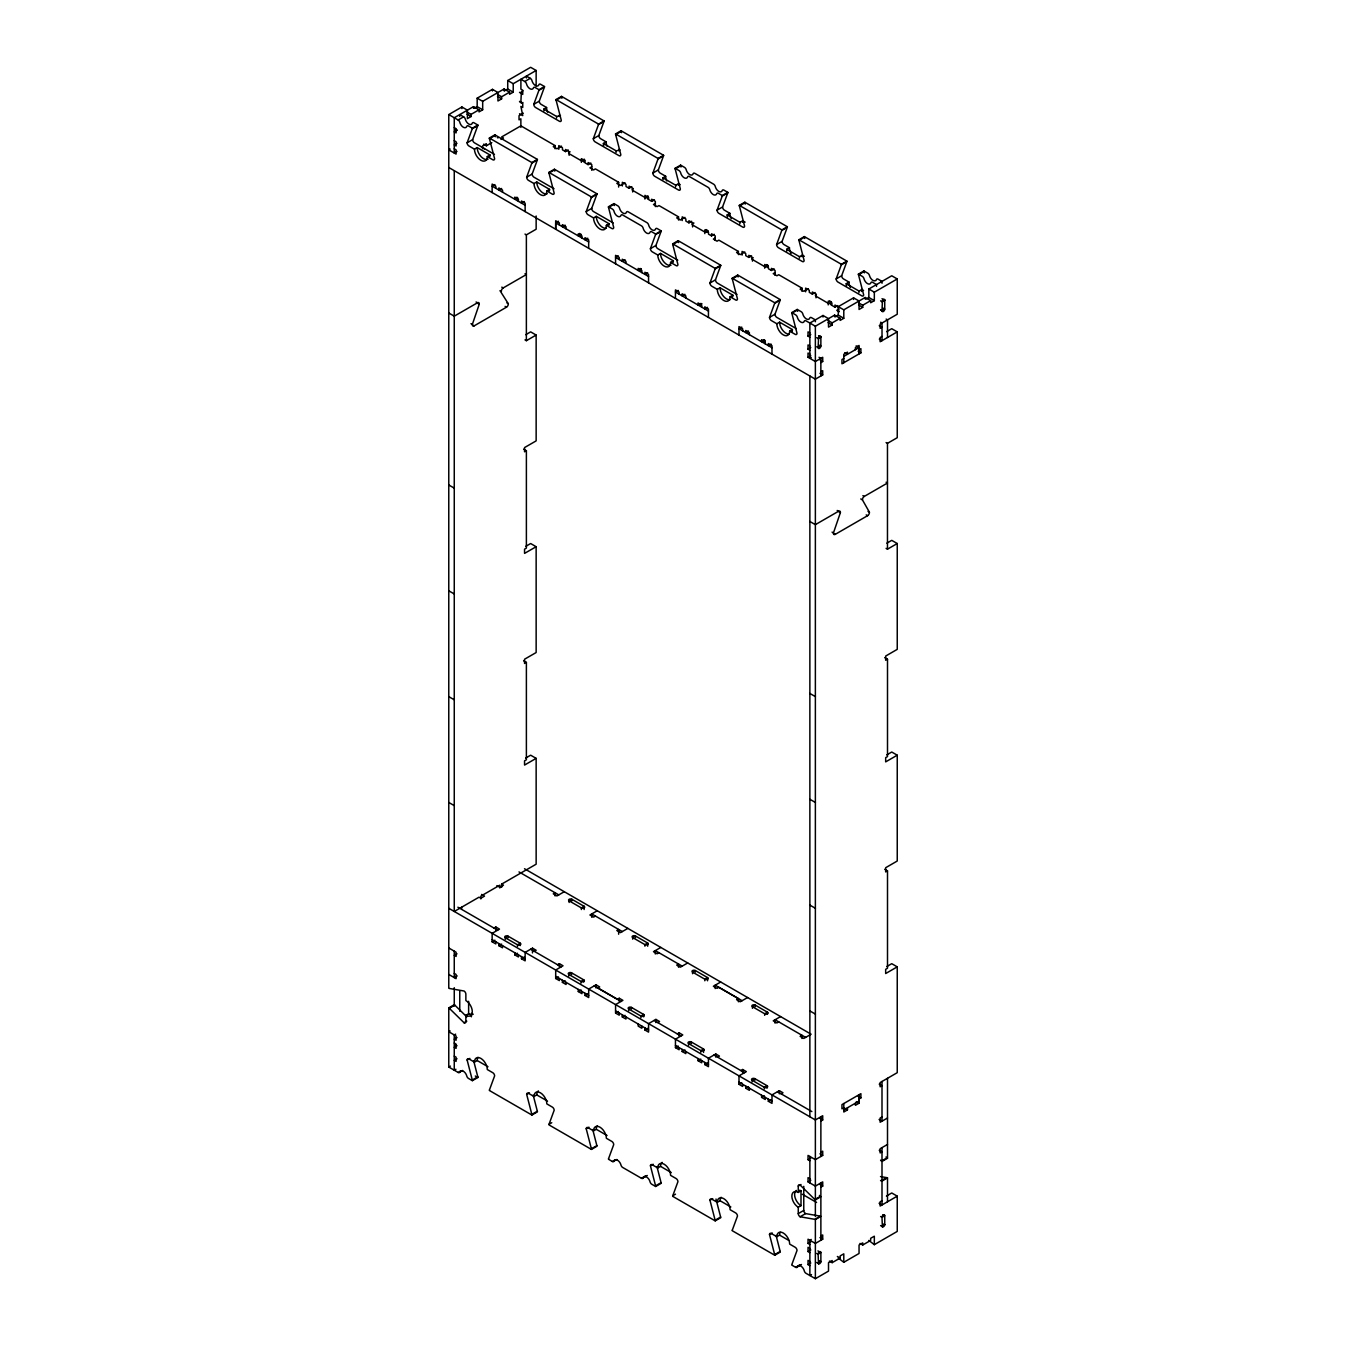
<?xml version="1.0" encoding="UTF-8"?>
<svg xmlns="http://www.w3.org/2000/svg" width="1346" height="1346" viewBox="0 0 1346 1346"><rect width="100%" height="100%" fill="white"/><g stroke="black" fill="none" stroke-linecap="round" stroke-linejoin="round"><path stroke-width="1.5" d="M819.159 335.911L820.875 336.904L820.858 345.989A1.952 1.127 -60 0 1 819.495 348.362A1.952 1.127 -60 0 1 818.116 347.571L818.637 337.139M499.989 290.652L508.283 303.691A2.591 1.497 -60 0 1 506.483 307.191L474.145 325.867A2.591 1.497 -60 0 1 472.345 324.436L479.26 304.213A2.591 1.497 -60 0 0 477.46 302.783L476.08 301.992M860.75 498.945L862.466 499.938L869.398 512.17A2.591 1.497 -60 0 1 867.581 515.686L835.26 534.345A2.591 1.497 -60 0 1 833.443 532.932L840.375 512.691A2.591 1.497 -60 0 0 838.558 511.261L837.195 510.471M474.448 149.17L477.191 147.572L490.028 154.992L487.286 156.573A9.069 5.233 60 0 1 480.859 160.275A9.069 5.233 60 0 1 474.448 149.17L468.946 145.991A2.591 1.497 60 0 1 467.112 142.811L472.278 128.762A2.591 1.497 60 0 0 472.345 128.207L477.847 125.027L473.994 122.789A2.591 1.497 60 0 0 472.261 123.209A5.182 2.995 60 0 1 468.795 124.034A5.182 2.995 60 0 1 465.346 119.222A2.591 1.497 60 0 0 463.613 116.816L459.743 114.578L459.743 116.429M467.112 142.811L472.614 139.648L477.78 125.582A2.591 1.497 60 0 0 477.847 125.027M604.001 121.392A2.591 1.497 60 0 0 604.051 120.921L561.518 96.374L556.016 99.554A2.591 1.497 60 0 0 556.1 100.193L561.265 120.215A2.591 1.497 60 0 1 559.431 121.275L535.607 107.512A2.591 1.497 60 0 1 533.773 104.332L538.938 90.283A2.591 1.497 60 0 0 539.006 89.728L544.507 86.548L540.638 84.31A2.591 1.497 60 0 0 538.905 84.731A5.182 2.995 60 0 1 535.456 85.555A5.182 2.995 60 0 1 532.006 80.743A2.591 1.497 60 0 0 530.274 78.32L526.404 76.099L526.404 77.95M533.773 104.332L539.275 101.152L544.423 87.103A2.591 1.497 60 0 0 544.507 86.548M526.656 177.201L531.821 163.135L537.323 159.972L532.158 174.021L526.656 177.201A2.591 1.497 60 0 0 528.49 180.364L533.992 183.544A9.069 5.233 60 0 0 540.402 194.648A9.069 5.233 60 0 0 546.812 190.947L549.572 189.365L536.734 181.962L533.992 183.544M593.317 138.705L598.465 124.656L603.967 121.477L598.802 135.542L593.317 138.705A2.591 1.497 60 0 0 595.151 141.885L618.975 155.648A2.591 1.497 60 0 0 620.809 154.588L615.644 134.566A2.591 1.497 60 0 1 615.559 133.927L621.061 130.747L663.595 155.295A2.591 1.497 60 0 1 663.544 155.766L658.345 169.916L652.86 173.096A2.591 1.497 60 0 0 654.694 176.259L678.519 190.022A2.591 1.497 60 0 0 680.353 188.962L675.187 168.957A2.591 1.497 60 0 1 675.103 168.3L680.605 165.121L684.475 167.358A2.591 1.497 60 0 1 686.208 169.764A5.182 2.995 60 0 0 689.657 174.576A5.182 2.995 60 0 0 693.123 173.752A2.591 1.497 60 0 1 694.839 173.348L713.582 184.15A2.591 1.497 60 0 1 715.298 186.572A5.182 2.995 60 0 0 718.764 191.384A5.182 2.995 60 0 0 722.213 190.56A2.591 1.497 60 0 1 723.946 190.139L727.816 192.377A2.591 1.497 60 0 1 727.765 192.848L722.566 206.981L717.065 210.161A2.591 1.497 60 0 0 718.899 213.341L742.74 227.104A2.591 1.497 60 0 0 744.574 226.044L739.408 206.022A2.591 1.497 60 0 1 739.324 205.366L744.826 202.203L787.36 226.751A2.591 1.497 60 0 1 787.309 227.222M593.536 217.917L596.278 216.336L609.115 223.739L606.356 225.32A9.069 5.233 60 0 1 599.946 229.039A9.069 5.233 60 0 1 593.536 217.917L588.034 214.737A2.591 1.497 60 0 1 586.2 211.574L591.365 197.526A2.591 1.497 60 0 0 591.432 196.953L596.934 193.79L554.417 169.226L548.916 172.406A2.591 1.497 60 0 0 548.983 173.062L554.148 193.067A2.591 1.497 60 0 1 552.314 194.127L546.812 190.947M586.2 211.574L591.702 208.394L596.867 194.346A2.591 1.497 60 0 0 596.934 193.79M652.86 173.096L658.009 159.03A2.591 1.497 60 0 0 658.093 158.475L663.595 155.295M657.757 255L660.499 253.401L673.337 260.821L670.577 262.403A9.069 5.233 60 0 1 664.167 266.104A9.069 5.233 60 0 1 657.757 255L652.255 251.82A2.591 1.497 60 0 1 650.421 248.64L655.586 234.591A2.591 1.497 60 0 0 655.653 234.036L661.155 230.856L657.285 228.618A2.591 1.497 60 0 0 655.552 229.039A5.182 2.995 60 0 1 652.103 229.863A5.182 2.995 60 0 1 648.654 225.051A2.591 1.497 60 0 0 646.921 222.645L628.195 211.827A2.591 1.497 60 0 0 626.462 212.231A5.182 2.995 60 0 1 623.013 213.072A5.182 2.995 60 0 1 619.547 208.243A2.591 1.497 60 0 0 617.814 205.837L613.961 203.599L608.459 206.779A2.591 1.497 60 0 0 608.527 207.435L613.692 227.44A2.591 1.497 60 0 1 611.858 228.5L606.356 225.32M650.421 248.64L655.923 245.477L661.071 231.411A2.591 1.497 60 0 0 661.155 230.856M717.065 210.161L722.23 196.112A2.591 1.497 60 0 0 722.314 195.557L727.816 192.377M709.965 283.03L715.13 268.964L720.615 265.801L715.466 279.85L709.965 283.03A2.591 1.497 60 0 0 711.798 286.193L717.283 289.373A9.069 5.233 60 0 0 723.711 300.478A9.069 5.233 60 0 0 730.121 296.776L732.88 295.195L720.043 287.792L717.283 289.373M776.608 244.535L781.774 230.486L787.275 227.306L782.11 241.371L776.608 244.535A2.591 1.497 60 0 0 778.442 247.714L802.283 261.477A2.591 1.497 60 0 0 804.1 260.417L798.952 240.396A2.591 1.497 60 0 1 798.868 239.756L804.37 236.576L846.886 261.124A2.591 1.497 60 0 1 846.836 261.595M776.827 323.747L779.586 322.165L792.407 329.568L789.665 331.15A9.069 5.233 60 0 1 783.254 334.868A9.069 5.233 60 0 1 776.827 323.747L771.342 320.567A2.591 1.497 60 0 1 769.508 317.404L774.657 303.355L780.158 300.175A2.591 1.497 60 0 0 780.243 299.603L737.709 275.055L732.207 278.235A2.591 1.497 60 0 0 732.291 278.891L737.457 298.896A2.591 1.497 60 0 1 735.623 299.956L730.121 296.776M489.456 1089.924L494.621 1075.875A2.591 1.497 60 0 0 492.787 1072.712L487.286 1069.532A9.069 5.233 60 0 0 480.875 1058.41A9.069 5.233 60 0 0 474.465 1062.129L468.963 1058.949A2.591 1.497 60 0 0 467.129 1060.009L472.295 1080.014A2.591 1.497 60 0 1 472.362 1080.67L477.864 1077.49A2.591 1.497 60 0 0 477.796 1076.85L473.657 1060.833M769.508 317.404L774.993 314.224L780.158 300.175M874.311 280.893A5.182 2.995 60 0 1 869.499 275.594A2.591 1.497 60 0 0 867.783 273.188L863.913 270.95L858.412 274.13A2.591 1.497 60 0 0 858.496 274.769L863.644 294.791A2.591 1.497 60 0 1 861.81 295.851L837.986 282.088A2.591 1.497 60 0 1 836.152 278.925L841.317 264.859A2.591 1.497 60 0 0 841.401 264.304L846.886 261.124M836.152 278.925L841.654 275.745L846.819 261.696L841.317 264.859M592.745 1129.58L596.867 1145.597A2.591 1.497 60 0 1 596.951 1146.254L591.449 1149.417L548.932 1124.869A2.591 1.497 60 0 1 548.983 1124.398L554.165 1110.248A2.591 1.497 60 0 0 552.331 1107.085L546.829 1103.905A9.069 5.233 60 0 0 540.419 1092.801A9.069 5.233 60 0 0 534.009 1096.502L528.507 1093.322A2.591 1.497 60 0 0 526.673 1094.382L531.838 1114.387A2.591 1.497 60 0 1 531.906 1115.043L537.407 1111.863A2.591 1.497 60 0 0 537.34 1111.224L533.201 1095.207M608.543 1158.687L613.709 1144.638A2.591 1.497 60 0 0 611.875 1141.458L606.373 1138.279A9.069 5.233 60 0 0 599.963 1127.174A9.069 5.233 60 0 0 593.552 1130.876L588.051 1127.696A2.591 1.497 60 0 0 586.217 1128.756L591.382 1148.777A2.591 1.497 60 0 1 591.449 1149.417M715.988 1199.034L720.632 1217.053A2.591 1.497 60 0 1 720.716 1217.693L715.214 1220.872L672.68 1196.325A2.591 1.497 60 0 1 672.731 1195.854L677.93 1181.704A2.591 1.497 60 0 0 676.096 1178.541L670.594 1175.361A9.069 5.233 60 0 0 664.184 1164.24A9.069 5.233 60 0 0 657.757 1167.958L652.255 1164.778A2.591 1.497 60 0 0 650.438 1165.838L655.586 1185.843A2.591 1.497 60 0 1 655.67 1186.499L661.172 1183.319A2.591 1.497 60 0 0 661.088 1182.68L656.966 1166.662M732.308 1230.143L737.473 1216.077A2.591 1.497 60 0 0 735.639 1212.914L730.138 1209.734A9.069 5.233 60 0 0 723.727 1198.63A9.069 5.233 60 0 0 717.3 1202.331L711.798 1199.151A2.591 1.497 60 0 0 709.965 1200.211L715.13 1220.216A2.591 1.497 60 0 1 715.214 1220.872M521.373 91.797L520.868 102.229A1.952 1.127 -60 0 0 522.871 102.481M882.488 300.276L881.967 310.707A1.952 1.127 -60 0 0 883.346 311.498A1.952 1.127 -60 0 0 884.726 309.126L884.726 300.04M466.776 1016.869L454.797 1005.109A2.591 1.497 60 0 0 454.258 1004.705L448.773 1007.885A2.591 1.497 60 0 1 449.295 1008.272L464.034 1022.758A2.591 1.497 60 0 0 465.867 1021.698L465.867 1015.338A9.069 5.233 60 0 0 472.295 1011.637A9.069 5.233 60 0 0 465.867 1000.532L465.867 994.172A2.591 1.497 60 0 0 464.034 991.009L449.295 988.452A2.591 1.497 60 0 1 448.773 988.233L448.773 114.578L461.897 106.99L467.399 110.153L467.399 118.633L471.066 116.513L471.066 114.393L479.008 109.8L479.008 111.92L482.676 109.8L482.676 101.337L477.174 98.174L477.174 106.637L482.676 109.8M477.174 98.174L492.451 89.341L497.953 92.521L497.953 100.984L501.621 98.881L501.621 96.761L509.562 92.167L509.562 94.287L513.23 92.167L513.23 83.704L536.145 70.48L536.145 85.908M513.23 92.167L507.728 88.987L507.728 80.524L530.644 67.3L536.145 70.48M479.008 109.8L473.506 106.637L454.258 117.758L454.258 153.023L457.017 151.442M482.676 101.337L504.06 88.987L509.562 92.167M474.196 108.353L477.174 106.637M504.514 90.855L507.728 88.987M448.773 114.578L458.111 119.979L463.613 116.816M519.489 92.352L522.736 94.439L522.736 90.199L520.902 89.156L520.902 79.263L524.772 81.5L530.274 78.32M457.001 130.276L454.258 131.858L456.092 132.918L456.092 128.694L454.258 127.634M472.278 128.762L477.78 125.582M538.938 90.283L544.423 87.103M457.001 143.332L454.258 144.914L456.092 145.974L456.092 141.734L454.258 140.691M448.773 149.843L450.136 149.053M523.308 113.165L519.034 115.621L519.034 119.861L520.868 118.801L520.868 127.399M487.286 156.573L492.771 159.753A2.591 1.497 60 0 0 494.605 158.693L489.439 138.672A2.591 1.497 60 0 1 489.372 138.032L494.874 134.852L537.39 159.4A2.591 1.497 60 0 1 537.34 159.871M489.439 138.672L494.941 135.509A2.591 1.497 60 0 1 494.874 134.852M556.1 100.193L561.602 97.013A2.591 1.497 60 0 1 561.518 96.374M544.003 110.793A9.069 5.233 60 0 1 543.851 109.093L546.594 107.512A9.069 5.233 60 0 0 547.671 112.206M497.28 137.359L497.97 138.015M483.601 144.19L486.36 145.789L491.812 142.626M501.015 139.429L503.471 138.015L501.637 136.956L520.885 125.851L555.09 145.604L555.09 148.783M556.521 118.027A9.069 5.233 60 0 0 556.689 116.513L560.458 115.52M555.09 145.604L553.256 146.664L556.924 148.783L561.518 146.142M531.838 163.051A2.591 1.497 60 0 0 531.889 162.58L537.39 159.4M598.499 124.555A2.591 1.497 60 0 0 598.549 124.101L604.051 120.921M494.907 184.587L492.165 186.169L525.159 205.231M501.604 188.49L498.861 190.072L498.861 187.952L502.529 190.072L502.529 192.192M558.792 149.288L558.792 145.587L562.46 147.707L562.46 149.827L565.505 151.593L568.264 149.995M548.983 173.062L554.485 169.882A2.591 1.497 60 0 1 554.417 169.226M615.644 134.566L621.145 131.403A2.591 1.497 60 0 1 621.061 130.747M603.664 145.772A9.069 5.233 60 0 1 603.395 143.467L606.137 141.885A9.069 5.233 60 0 0 606.962 145.991M516.763 197.206L517.52 197.643L514.744 199.242L514.744 197.122L518.412 199.242L518.412 201.362M524.217 201.53L521.457 203.128L521.457 201.008L525.125 203.128L525.125 211.591M581.371 162.361L581.388 158.643L585.056 160.763L585.056 162.883L588.118 164.633L590.86 163.051M616.064 152.401A9.069 5.233 60 0 0 616.216 150.887L620.001 149.894M591.752 166.769L589.918 167.829L593.586 169.949L595.42 168.889L618.638 182.299L618.638 187.06M524.99 234.069L526.37 234.86L536.145 229.224L536.145 215.999M591.365 197.526L596.867 194.346M658.009 159.03L663.511 155.867M618.638 182.299L616.805 183.359L620.472 185.462L625.049 182.82M559.347 225.001L559.347 222.881L555.679 220.761L555.679 229.224L555.713 222.864L558.455 221.266M565.152 225.169L562.392 226.751L562.392 224.647L566.06 226.751L566.06 228.87M622.34 185.984L622.34 182.282L626.008 184.402L626.008 186.505L629.053 188.272L631.812 186.69M608.527 207.435L614.028 204.256A2.591 1.497 60 0 1 613.961 203.599M675.187 168.957L680.689 165.777A2.591 1.497 60 0 1 680.605 165.121M663.09 179.556A9.069 5.233 60 0 1 662.939 177.857L665.681 176.259A9.069 5.233 60 0 0 666.758 180.97M675.608 186.774A9.069 5.233 60 0 0 675.759 185.26L678.519 183.679L680.235 184.671M587.765 238.225L585.005 239.807L585.005 237.687L588.673 239.807L588.673 248.27M644.919 199.057L644.936 195.338L648.604 197.441L648.604 199.561L651.666 201.328L654.408 199.746M477.46 302.783L454.258 316.175L448.773 312.995M501.368 291.443A2.591 1.497 -60 0 1 503.168 287.943L526.37 274.55L524.99 273.76M655.3 203.465L653.466 204.525L657.134 206.628L658.968 205.568L678.535 216.857L678.535 220.037M678.535 216.857L676.702 217.917L680.369 220.037L684.946 217.379M618.319 255.858L615.576 257.439L648.57 276.485M655.586 234.591L661.071 231.411M722.23 196.112L727.732 192.932M625.032 259.744L622.273 261.326L622.273 259.206L625.94 261.326L625.94 263.446M682.22 220.559L682.22 216.841L685.871 218.961L685.871 221.081L688.933 222.847L691.676 221.266M670.577 262.403L676.079 265.583A2.591 1.497 60 0 0 677.913 264.523L672.748 244.501A2.591 1.497 60 0 1 672.68 243.862L678.165 240.682L720.699 265.229A2.591 1.497 60 0 1 720.648 265.7M672.748 244.501L678.249 241.338A2.591 1.497 60 0 1 678.165 240.682M739.408 206.022L744.91 202.842A2.591 1.497 60 0 1 744.826 202.203M727.429 217.211A9.069 5.233 60 0 1 727.16 214.923L729.902 213.341A9.069 5.233 60 0 0 731.231 218.641M525.748 334.7L530.644 331.873L536.145 335.053L536.145 440.882L524.553 447.562L524.553 451.802L526.387 450.742L526.387 548.108L524.553 549.168L524.553 553.391L536.145 546.712L536.145 652.541L524.553 659.22L524.553 663.46L526.387 662.4L526.387 759.767L524.553 760.827L524.553 765.066L536.145 758.37L536.145 864.199L501.637 884.12L501.637 887.3M640.915 268.914L638.172 270.496L638.172 268.376L641.84 270.496L641.84 272.615M524.99 339.899L526.37 340.689L536.145 335.053M647.645 272.801L644.885 274.382L644.885 272.262L648.553 274.382L648.553 282.845M704.799 233.615L704.816 229.897L708.484 232.017L708.484 234.137L711.546 235.903L714.289 234.305M739.829 223.857A9.069 5.233 60 0 0 739.98 222.326L742.74 220.744L745.146 222.14M715.197 238.023L713.363 239.083L717.031 241.203L718.865 240.143L738.399 251.433L738.399 254.613M738.399 251.433L736.565 252.493L740.233 254.613L744.809 251.971M715.147 268.88A2.591 1.497 60 0 0 715.197 268.409L720.699 265.229M781.807 230.385A2.591 1.497 60 0 0 781.858 229.93L787.36 226.751M678.216 290.416L675.456 291.998L708.467 311.044M684.912 294.303L682.153 295.901L682.153 293.781L685.821 295.901L685.821 298.021M742.083 255.117L742.083 251.416L745.751 253.536L745.751 255.656L748.813 257.423L751.556 255.824M732.291 278.891L737.793 275.711A2.591 1.497 60 0 1 737.709 275.055M798.952 240.396L804.437 237.233A2.591 1.497 60 0 1 804.37 236.576M786.855 250.995A9.069 5.233 60 0 1 786.687 249.296L789.446 247.714A9.069 5.233 60 0 0 791.078 253.603M707.508 307.359L704.766 308.957L704.766 306.838L708.433 308.957L708.433 317.42M764.679 268.191L764.696 264.472L768.364 266.592L768.364 268.712L771.426 270.462L774.169 268.88M799.373 258.23A9.069 5.233 60 0 0 799.524 256.716L802.283 255.117L804.336 256.312M775.06 272.599L773.227 273.659L776.894 275.779L778.728 274.719L801.947 288.128L801.947 291.291M774.69 303.254A2.591 1.497 60 0 0 774.741 302.783L780.243 299.603M801.947 288.128L800.113 289.188L803.781 291.291L808.357 288.65M741.764 327.095L739.004 328.693L771.998 347.739M748.46 330.998L745.701 332.58L745.701 330.477L749.369 332.58L749.369 334.7M805.631 291.813L805.631 288.111L809.299 290.231L809.299 292.334L812.361 294.101L815.104 292.519M789.665 331.15L795.166 334.33A2.591 1.497 60 0 0 797 333.27L791.835 313.265A2.591 1.497 60 0 1 791.751 312.609L797.253 309.429L801.122 311.666A2.591 1.497 60 0 1 802.855 314.072A5.182 2.995 60 0 0 806.304 318.901A5.182 2.995 60 0 0 809.77 318.06A2.591 1.497 60 0 1 811.487 317.656L815.356 319.894L815.356 321.744M791.835 313.265L797.337 310.085A2.591 1.497 60 0 1 797.253 309.429M858.496 274.769L863.981 271.606A2.591 1.497 60 0 1 863.913 270.95M846.516 285.975A9.069 5.233 60 0 1 846.23 283.686L848.99 282.088A9.069 5.233 60 0 0 850.319 287.388M858.916 292.604A9.069 5.233 60 0 0 859.068 291.089L861.81 289.508L863.543 290.484M771.056 344.054L768.314 345.636L768.314 343.516L771.981 345.636L771.981 354.099M828.211 304.886L828.244 301.151L831.912 303.271L831.912 305.391L834.957 307.157L837.717 305.576M843.791 318.295L838.289 315.115L838.289 306.652L843.791 309.832L843.791 318.295L840.123 320.415L840.123 318.295L832.181 322.872L832.181 324.992L828.513 327.112L828.513 318.649L823.012 315.469L809.855 323.057L809.871 358.322L811.251 357.531M838.289 306.652L853.566 297.836L859.051 300.999L859.051 309.479L862.719 307.359L862.719 305.239L870.66 300.646L870.66 302.766L874.328 300.646L874.328 292.183L897.244 278.959L897.244 314.241L880.133 324.117L880.133 328.34L881.967 327.28L879.224 325.698M874.328 300.646L868.843 297.483L868.843 289.003L891.742 275.779L897.244 278.959M838.608 309.294L836.775 310.354L839.214 311.75M791.751 312.609L795.621 314.846A2.591 1.497 60 0 1 797.354 317.252A5.182 2.995 60 0 0 800.803 322.064A5.182 2.995 60 0 0 804.269 321.24A2.591 1.497 60 0 1 805.985 320.836L815.373 326.22L834.621 315.115L840.123 318.295M843.791 309.832L865.175 297.483L870.66 300.646M835.311 316.832L838.289 315.115M866.084 299.064L868.843 297.483M809.855 332.933L808.021 331.873L808.021 336.113L810.78 334.531M818.116 338.755L820.858 337.173L818.57 335.844M809.855 345.989L808.021 344.929L808.021 349.169L810.78 347.571M880.604 309.916L881.967 310.707L884.759 309.092L883.01 308.133M809.855 354.099L808.021 353.039L808.021 357.279L810.78 355.697M820.875 362.562L822.709 361.502L822.709 357.279L815.356 361.519L808.021 357.279M843.791 356.387L859.068 347.571L856.14 345.872M886.61 331.654L891.742 328.693L897.244 331.873L897.244 437.702L887.468 443.339L886.089 442.548M820.875 371.732L822.709 370.672L822.709 374.911L815.356 379.151L448.756 167.493M843.791 358.49L841.957 359.55L841.957 363.79L860.902 352.854L860.902 348.614L859.068 349.674M881.967 336.466L880.133 337.51L880.133 341.749L897.244 331.873M525.68 546.409L530.644 543.532L536.145 546.712M838.558 511.261L815.373 524.654L809.871 521.491M862.466 499.938A2.591 1.497 -60 0 1 864.283 496.422L887.468 483.029L886.089 482.238M886.863 543.178L891.742 540.352L897.244 543.532L897.244 649.361L885.668 656.057L885.668 660.28L887.502 659.22L887.502 756.587L885.668 757.647L885.668 761.886L897.244 755.19L897.244 861.019L885.668 867.716L885.668 871.939L887.502 870.879L887.502 968.245L885.668 969.305L885.668 973.545L897.244 966.849L897.244 1072.678L880.133 1082.554L880.133 1086.794L881.967 1085.734L879.224 1084.153M525.68 758.067L530.644 755.19L536.145 758.37M886.089 548.377L887.468 549.185L897.244 543.532M493.999 928.05L495.833 926.99L499.501 929.11L492.148 933.35L492.148 941.813L495.816 943.933L495.816 941.813M457.017 953.809L454.258 955.391L456.092 956.451L456.092 952.211L448.773 947.988M564.277 891.708L556.924 895.948L553.256 893.828L555.09 892.768L555.09 895.948M492.148 941.813L494.891 940.215M569.156 900.878L571.915 899.279L584.13 906.346L584.13 909.509M498.861 943.58L498.861 945.683L501.621 944.101M457.203 975.917L454.258 977.617L454.258 951.151M584.13 906.346L581.388 907.927L581.371 909.526M514.761 952.749L514.761 954.869L517.503 953.271M534.328 951.319L536.162 950.276L532.494 948.156L525.142 952.396L525.142 960.859L521.474 958.739L521.474 956.619M597.271 910.754L589.918 914.994L593.586 917.114L595.42 916.054M521.474 958.739L524.233 957.157M886.778 754.887L891.742 752.027L897.244 755.19M449.295 1008.272L454.797 1005.109M465.867 1015.338L468.627 1013.757A9.069 5.233 60 0 0 473.237 1014.161M557.547 964.729L559.381 963.669L563.032 965.789L555.696 970.029L555.696 978.492L559.364 980.611L559.364 978.492M450.136 1030.969L448.773 1031.759L456.092 1035.999L456.092 1040.239L454.258 1039.179L457.017 1037.581M464.034 1022.758L466.793 1021.16M627.825 928.387L620.472 932.627L616.805 930.507L618.638 929.463L618.638 934.225M455.638 1034.149L454.258 1034.939L454.258 1070.221L455.907 1069.262M555.696 978.492L558.439 976.91M562.409 980.258L562.409 982.378L565.169 980.797M457.017 1058.747L454.258 1060.345L456.092 1061.405L456.092 1057.165L454.258 1056.105M578.292 989.428L578.292 991.548L581.051 989.966M448.773 1007.885L448.773 1067.042L450.405 1066.099M619.244 1013.067L619.244 1015.187L615.576 1013.067L615.576 1004.604L622.912 1000.364L619.244 998.244L617.41 999.304L597.86 988.014L599.693 986.955L596.026 984.835L588.69 989.074L588.69 997.554L585.022 995.434L585.022 993.314M660.819 947.433L653.466 951.672L657.134 953.792L658.968 952.732M467.129 1060.009L469.872 1058.41M585.022 995.434L587.765 993.836M474.465 1062.129L477.207 1060.53A9.069 5.233 60 0 1 478.032 1057.384M448.773 1067.042L458.128 1072.442L460.887 1070.861M458.128 1072.442A2.591 1.497 60 0 0 459.861 1072.039L462.603 1070.457M472.295 1080.014L477.796 1076.85M687.705 962.962L680.369 967.185L676.702 965.082L678.535 964.022L678.535 967.185M615.576 1013.067L618.319 1011.485M622.289 1014.834L622.289 1016.953L625.049 1015.355M657.74 1022.59L659.557 1021.53L655.906 1019.41L648.57 1023.65L648.57 1032.113L644.902 1029.993L644.902 1027.89M720.699 982.008L713.363 986.248L717.031 988.351L718.865 987.308L738.399 998.597L738.399 1001.777M526.673 1094.382L529.415 1092.801M644.902 1029.993L647.645 1028.411M534.009 1096.502L536.751 1094.904A9.069 5.233 60 0 1 538.383 1090.916M531.838 1114.387L537.34 1111.224M677.29 1033.879L679.124 1032.819L682.792 1034.939L675.456 1039.179L675.456 1047.642L679.124 1049.762L679.124 1047.642M738.399 998.597L736.565 999.657L740.233 1001.777L747.585 997.537M675.456 1047.642L678.199 1046.044M549 1124.314L551.759 1122.715M682.17 1049.409L682.17 1051.512L684.929 1049.93M698.052 1058.579L698.052 1060.698L700.812 1059.1M586.217 1128.756L588.959 1127.174M717.62 1057.148L719.454 1056.088L715.786 1053.985L708.45 1058.225L708.45 1066.688L704.782 1064.568L704.782 1062.448M780.579 1016.583L773.227 1020.823L776.894 1022.943L778.728 1021.883M704.782 1064.568L707.525 1062.987M593.552 1130.876L596.295 1129.294A9.069 5.233 60 0 1 597.355 1125.811M886.778 966.546L891.742 963.686L897.244 966.849M591.382 1148.777L596.867 1145.597M740.838 1070.558L742.672 1069.498L746.34 1071.618L738.988 1075.858M742.655 1084.321L742.655 1086.441L738.988 1084.321L741.747 1082.739M608.527 1158.788A2.591 1.497 60 0 0 608.476 1159.243L612.329 1161.48L615.088 1159.899M612.329 1161.48A2.591 1.497 60 0 0 614.062 1161.06L616.805 1159.478M745.718 1086.087L745.718 1088.207L748.46 1086.626M767.102 1085.734L764.36 1087.332L752.128 1080.266A1.952 1.127 0 0 1 752.145 1078.668A1.952 1.127 0 0 1 754.887 1078.668L767.119 1085.734L767.119 1088.106M761.6 1095.257L761.6 1097.377L764.36 1095.795M781.168 1093.844L783.002 1092.784L779.334 1090.664L771.998 1094.904L771.998 1103.367L768.33 1101.264L768.33 1099.144M650.438 1165.838L653.18 1164.24M768.33 1101.264L771.073 1099.665M657.757 1167.958L660.516 1166.359A9.069 5.233 60 0 1 662.148 1162.372M614.062 1161.06A5.182 2.995 60 0 1 617.528 1160.235A5.182 2.995 60 0 1 620.977 1165.064A2.591 1.497 60 0 0 622.71 1167.47L641.436 1178.272L645.558 1175.899M641.436 1178.272A2.591 1.497 60 0 0 643.169 1177.868L647.291 1175.479M655.586 1185.843L661.088 1182.68M672.764 1195.753L675.507 1194.171M820.875 1121.016L822.709 1119.956L822.709 1115.716L815.373 1119.956L448.773 908.298M843.791 1107.775L841.957 1108.835L841.957 1104.595L860.902 1093.659L860.902 1097.899L859.068 1098.959M843.791 1109.895L859.068 1101.078M847.458 1107.775L847.458 1109.895L843.791 1112.015L843.791 1103.552M859.068 1094.719L859.068 1103.198L855.4 1105.302L855.4 1103.198M709.965 1200.211L712.724 1198.63M717.3 1202.331L720.06 1200.733A9.069 5.233 60 0 1 721.12 1197.267M820.875 1152.226L822.709 1151.167L822.709 1155.406L815.373 1159.646L808.037 1155.406L808.037 1159.646L810.797 1158.048M881.967 1116.961L880.133 1118.021L880.133 1122.244L887.502 1118.004M715.13 1220.216L720.632 1217.053M814.936 1219.358A2.591 1.497 60 0 1 815.373 1219.543L820.875 1216.363A2.591 1.497 60 0 0 820.437 1216.178L814.852 1219.325L800.096 1216.767A2.591 1.497 60 0 1 798.262 1213.604L798.262 1207.244A9.069 5.233 60 0 1 791.852 1196.14A9.069 5.233 60 0 1 798.262 1192.438L798.262 1186.078L801.005 1184.497M809.871 1178.692L808.037 1177.632L808.037 1181.872L810.797 1180.274M798.262 1192.438L801.005 1190.84L801.005 1205.663L798.262 1207.244M887.502 1144.453L880.133 1148.71L880.133 1152.933L881.967 1151.873L879.224 1150.292M820.875 1187.155L822.709 1186.095L822.709 1181.872L815.373 1186.095L808.037 1181.872M814.852 1199.505L820.353 1196.325A2.591 1.497 60 0 0 820.875 1196.712L815.373 1199.892A2.591 1.497 60 0 1 814.852 1199.505L800.096 1185.018A2.591 1.497 60 0 0 798.262 1186.078M881.479 1161.043L886.98 1157.863A2.591 1.497 60 0 0 887.502 1158.25L882 1161.43A2.591 1.497 60 0 1 881.479 1161.043L880.553 1160.134M798.262 1213.604L803.764 1210.424L803.764 1186.348M800.096 1216.767L805.598 1213.604L820.353 1216.145M776.053 1235.409L780.175 1251.427A2.591 1.497 60 0 1 780.259 1252.083L774.758 1255.246A2.591 1.497 60 0 0 774.673 1254.607L769.508 1234.585L772.268 1233.003M769.508 1234.585A2.591 1.497 60 0 1 771.342 1233.525L776.844 1236.705L779.603 1235.123A9.069 5.233 60 0 1 780.209 1232.313M887.502 1201.776L887.502 1177.901L882 1181.081A2.591 1.497 60 0 0 881.563 1180.879M774.673 1254.607L780.175 1251.427M811.251 1239.447L809.871 1240.255L809.871 1275.52L811.52 1274.578M886.408 1196.072L891.742 1192.977L897.244 1196.157L897.244 1231.422L874.328 1244.663L868.843 1240.423M820.875 1236.015L822.709 1234.955L822.709 1239.195L815.373 1243.418L808.037 1239.195L808.037 1243.418L810.797 1241.836M881.967 1200.733L880.133 1201.793L880.133 1206.033L897.244 1196.157M809.871 1248.365L808.037 1247.305L808.037 1251.544L810.797 1249.946M776.844 1236.705A9.069 5.233 60 0 1 783.271 1233.003A9.069 5.233 60 0 1 789.681 1244.108L795.183 1247.288A2.591 1.497 60 0 1 797.017 1250.468L791.852 1264.517A2.591 1.497 60 0 0 791.768 1265.072L795.637 1267.309L799.76 1264.92M795.637 1267.309A2.591 1.497 60 0 0 797.37 1266.889L801.493 1264.517M809.871 1261.421L808.037 1260.361L808.037 1264.584L810.797 1263.002M818.116 1263.002L820.875 1261.421M882 1226.122L884.743 1224.54M829.422 1261.067L832.181 1262.649L840.19 1258.022L840.123 1255.953L843.791 1253.833L843.791 1262.296L838.289 1258.056M859.976 1243.418L862.719 1245.016L870.66 1240.423L870.66 1238.303L874.328 1236.2L874.328 1244.663M797.37 1266.889A5.182 2.995 60 0 1 800.82 1266.064A5.182 2.995 60 0 1 804.285 1270.876A2.591 1.497 60 0 0 806.002 1273.299L815.373 1278.7L828.513 1271.112L828.513 1262.649L832.181 1260.529L832.181 1262.649M843.791 1262.296L859.051 1253.479L859.051 1245.016L862.719 1242.896L862.719 1245.016M880.52 1176.572L886.98 1177.683L880.553 1180.694M882.387 1227.115L882 1217.306A1.952 1.127 -60 0 1 883.346 1214.933A1.952 1.127 -60 0 1 884.726 1215.724L884.726 1224.81A1.969 1.144 -60 0 1 882.572 1226.963M818.536 1263.978L818.116 1254.186A1.952 1.127 -60 0 1 819.495 1251.797A1.952 1.127 -60 0 1 820.875 1252.588L820.875 1261.673L819.159 1260.68M539.006 89.728L535.136 87.49A2.591 1.497 60 0 0 533.42 87.911A5.182 2.995 60 0 1 529.954 88.735A5.182 2.995 60 0 1 526.505 83.906A2.591 1.497 60 0 0 524.772 81.5M556.016 99.554L598.549 124.101M615.559 133.927L658.093 158.475M675.103 168.3L678.973 170.538A2.591 1.497 60 0 1 680.706 172.944A5.182 2.995 60 0 0 684.155 177.756A5.182 2.995 60 0 0 687.621 176.932A2.591 1.497 60 0 1 689.337 176.511L708.08 187.33A2.591 1.497 60 0 1 709.796 189.736A5.182 2.995 60 0 0 713.262 194.564A5.182 2.995 60 0 0 716.711 193.723A2.591 1.497 60 0 1 718.444 193.319L722.314 195.557M739.324 205.366L781.858 229.93M798.868 239.756L841.401 264.304M858.412 274.13L862.281 276.367A2.591 1.497 60 0 1 864.014 278.773A5.182 2.995 60 0 0 867.463 283.585A5.182 2.995 60 0 0 870.912 282.761A2.591 1.497 60 0 1 872.645 282.34L876.515 284.578L876.515 286.429M507.728 80.524L513.23 83.704M868.843 289.003L874.328 292.183M882.017 298.694L884.759 300.276L882.017 301.857L880.604 300.831M546.594 107.512L541.092 104.332A2.591 1.497 60 0 1 539.275 101.152M606.137 141.885L600.636 138.705A2.591 1.497 60 0 1 598.802 135.542M665.681 176.259L660.179 173.096A2.591 1.497 60 0 1 658.345 169.916M729.902 213.341L724.4 210.161A2.591 1.497 60 0 1 722.566 206.981M789.446 247.714L783.944 244.535A2.591 1.497 60 0 1 782.11 241.371M848.99 282.088L843.488 278.925A2.591 1.497 60 0 1 841.654 275.745M543.851 109.093L556.689 116.513M603.395 143.467L616.216 150.887M662.939 177.857L675.759 185.26M727.16 214.923L739.98 222.326M786.687 249.296L799.524 256.716M846.23 283.686L859.068 291.089M880.637 309.883L882.017 310.69M520.868 102.229L519.489 101.438L522.736 103.255L522.736 107.495L520.902 106.435L522.736 115.605L519.539 113.754M497.498 94.371L501.621 96.761M858.597 302.85L862.719 305.239M886.139 319.069L887.519 319.86L887.519 337.493M497.498 96.491L501.621 98.881M858.597 304.97L862.719 307.359M880.637 322.232L882.017 323.023L882.017 340.673L879.308 339.108M706.027 229.56L707.559 230.435M766.665 264.573L767.422 265.011A1.952 1.127 0 0 1 767.893 265.465M829.439 300.814L830.97 301.706A1.952 1.127 0 0 1 830.97 303.287A1.952 1.127 0 0 1 828.211 303.287L815.996 296.238A1.952 1.127 0 0 1 816.433 294.454M466.944 112.021L471.066 114.393M828.042 320.499L832.181 322.872M466.944 114.124L471.066 116.513M828.042 322.619L832.181 324.992M472.345 128.207L468.492 125.969A2.591 1.497 60 0 0 466.759 126.389A5.182 2.995 60 0 1 463.31 127.214A5.182 2.995 60 0 1 459.844 122.402A2.591 1.497 60 0 0 458.111 119.979M489.372 138.032L531.889 162.58M548.916 172.406L591.432 196.953M608.459 206.779L612.329 209.017A2.591 1.497 60 0 1 614.045 211.423A5.182 2.995 60 0 0 617.511 216.235A5.182 2.995 60 0 0 620.96 215.41A2.591 1.497 60 0 1 622.693 215.007L641.419 225.808A2.591 1.497 60 0 1 643.152 228.214A5.182 2.995 60 0 0 646.602 233.043A5.182 2.995 60 0 0 650.068 232.219A2.591 1.497 60 0 1 651.784 231.798L655.653 234.036M672.68 243.862L715.197 268.409M732.207 278.235L774.741 302.783M858.159 351.272L860.902 352.854M844.716 352.686L847.458 354.267L847.458 352.147L843.791 354.267L843.791 362.73M455.638 129.216L457.017 130.007M816.753 337.695L818.116 338.485M494.487 154.386L474.448 142.811A2.591 1.497 60 0 1 472.614 139.648M554.03 188.777L533.992 177.201A2.591 1.497 60 0 1 532.158 174.021M613.238 222.948L593.536 211.574A2.591 1.497 60 0 1 591.702 208.394M677.795 260.215L657.757 248.64A2.591 1.497 60 0 1 655.923 245.477M737.002 294.404L717.283 283.03A2.591 1.497 60 0 1 715.466 279.85M796.193 328.575L776.827 317.404A2.591 1.497 60 0 1 774.993 314.224M481.599 147.269L484.526 148.952M808.021 336.113L809.855 337.173M819.478 345.199L820.875 345.989L818.116 347.571L816.753 346.78M808.021 349.169L809.855 350.229M819.024 357.279L820.858 358.339L820.858 375.971M454.258 148.8L456.092 149.86L456.092 154.083L448.756 149.86M819.95 359.92L822.709 361.502M579.537 233.447L581.068 234.322L578.292 235.937L578.292 233.817L581.96 235.937L581.96 238.04M640.158 268.46L640.932 268.897A1.952 1.127 0 0 0 641.352 269.099M763.603 339.714L764.36 340.151A1.952 1.127 0 0 0 765.151 340.437M819.95 373.33L822.709 374.911M555.713 222.864L588.707 241.91M501.789 287.152L503.168 287.943M862.904 495.631L864.283 496.422M506.92 302.9L508.283 303.691M868.019 511.379L869.398 512.17M505.103 306.4L506.483 307.191M866.218 514.879L867.581 515.686M477.897 303.405L479.26 304.213M838.995 511.901L840.375 512.691M470.965 323.646L472.345 324.436M832.064 532.124L833.443 532.932M472.766 325.076L474.145 325.867M833.881 533.554L835.26 534.345M523.644 449.16L526.387 450.742M884.743 657.639L887.502 659.22M448.773 484.981L454.292 488.144M809.871 693.459L815.407 696.622M448.773 590.81L454.292 593.973M809.871 799.288L815.407 802.452M523.644 660.819L526.387 662.4M884.743 869.297L887.502 870.879M448.773 696.639L454.292 699.802M809.871 905.118L815.407 908.281M448.773 802.468L454.292 805.631M809.871 1010.947L815.407 1014.11M524.503 868.742L811.116 1034.216L803.781 1038.456L800.113 1036.336L801.947 1035.276L801.947 1038.456M519.001 871.922L558.775 894.871M571.899 900.878L571.899 899.296A1.952 1.127 0 0 0 569.156 899.296A1.952 1.127 0 0 0 569.156 900.878L581.388 907.927A1.952 1.127 0 0 0 584.114 907.944A1.952 1.127 0 0 0 584.114 906.346M622.323 931.567L591.769 913.934L591.769 917.316M682.203 966.142L655.317 950.613L655.317 953.994M742.083 1000.701L715.197 985.188L715.197 988.57M805.615 1037.396L775.077 1019.746L775.077 1023.145M501.637 884.12L503.471 885.18L499.803 887.3L496.859 885.601M858.159 1096.317L860.902 1097.899M856.325 1101.6L859.068 1103.198M879.073 1119.485L882 1121.168L882 1081.494M481.599 894.434L484.526 896.116L480.859 898.236L479.025 897.176L454.258 911.478L454.258 170.656M844.716 1108.313L847.458 1109.895M457.876 907.204L497.65 930.17M530.644 949.216L561.198 966.849M594.192 985.911L621.078 1001.424M654.072 1020.47L680.958 1035.999M713.952 1055.045L744.489 1072.678M777.483 1091.741L811.84 1111.56M819.95 1118.375L822.709 1119.956M492.165 939.693L525.159 958.739M555.713 976.372L588.707 995.417M615.576 1010.947L648.57 1029.993M675.456 1045.522L708.467 1064.568M739.004 1082.201L771.998 1101.247M498.861 945.683L502.529 947.803L502.529 945.683M514.761 954.869L518.429 956.972L518.429 954.869M562.409 982.378L566.077 984.498L566.077 982.378M578.292 991.548L581.96 993.668L581.96 991.548M622.289 1016.953L625.957 1019.057L625.957 1016.953M682.17 1051.512L685.837 1053.632L685.837 1051.512M698.052 1060.698L701.72 1062.802L701.72 1060.698M745.718 1088.207L749.385 1090.327L749.385 1088.207M761.6 1097.377L765.268 1099.497L765.268 1097.377M819.95 1153.825L822.709 1155.406M808.037 1159.646L809.871 1160.706M879.073 1203.257L882 1204.956L882 1147.633M883.01 1214.731L884.726 1215.724L882 1217.306L880.604 1216.532M454.258 973.377L456.092 974.437L456.092 978.677L448.773 974.437M819.95 1184.514L822.709 1186.095M883.346 1224.019L884.726 1224.81M880.604 1225.6L881.967 1226.391M802.401 1194.272L816.568 1202.466M819.95 1237.597L822.709 1239.195M837.363 1256.474L840.123 1258.056M808.037 1243.418L809.871 1244.478M817.931 1250.905L820.875 1252.588L818.116 1254.186L816.753 1253.395M454.258 1043.049L456.092 1044.109L456.092 1048.349L454.258 1047.289L457.017 1045.707L455.638 1044.9M477.207 1060.53L487.992 1066.755M536.751 1094.904L547.536 1101.129M596.295 1129.294L607.08 1135.519M660.516 1166.359L671.284 1172.585M720.06 1200.733L730.828 1206.958M779.603 1235.123L788.638 1240.339M808.037 1251.544L809.871 1252.588M816.753 1262.464L818.132 1263.389M808.037 1264.584L809.871 1265.644M475.289 1076.009L477.864 1077.49M472.362 1080.67L468.509 1078.432A2.591 1.497 60 0 1 466.776 1076.026A5.182 2.995 60 0 0 463.31 1071.214A5.182 2.995 60 0 0 459.861 1072.039M531.906 1115.043L489.389 1090.496A2.591 1.497 60 0 1 489.439 1090.024M655.67 1186.499L651.801 1184.261A2.591 1.497 60 0 1 650.068 1181.855A5.182 2.995 60 0 0 646.618 1177.043A5.182 2.995 60 0 0 643.169 1177.868M774.758 1255.246L732.224 1230.698A2.591 1.497 60 0 1 732.274 1230.227M886.055 1156.954L886.98 1157.863M819.428 1195.416L820.353 1196.325M863.981 271.606L864.317 272.851M804.437 237.233L804.773 238.478M797.337 310.085L797.656 311.33M744.91 202.842L745.23 204.104M737.793 275.711L738.113 276.956M680.689 165.777L681.009 167.022M678.249 241.338L678.569 242.583M621.145 131.403L621.465 132.648M614.028 204.256L614.348 205.501M561.602 97.013L561.921 98.275M554.485 169.882L554.804 171.127M494.941 135.509L495.261 136.754M887.468 443.339L887.468 549.185M887.502 1078.314L887.502 1158.25M882.017 283.249L882.017 281.398L878.147 279.177A2.591 1.497 60 0 0 876.414 279.581A5.182 2.995 60 0 1 875.304 280.792M865.175 297.483L865.175 299.064M859.068 353.914L859.068 345.451L855.4 347.571L855.4 349.674M853.566 297.836L853.566 299.418M838.625 311.649L838.625 307.157L834.957 305.037L834.957 307.157M834.621 315.115L834.621 316.697M830.987 301.689L830.97 304.886M823.012 315.469L823.012 317.05M820.875 1116.776L820.875 1156.466M820.875 1182.915L820.875 1240.255M815.996 297.819L816.029 294.101L812.361 291.981L812.361 294.101M815.373 326.22L815.373 1216.548M815.373 1219.543L815.373 1278.7M809.871 375.971L809.871 1116.776M809.871 1156.466L809.871 1182.915M779.334 1090.664L779.334 1093.844M775.094 275.358L775.094 270.462L771.426 268.359L771.426 270.462M767.422 265.011L767.422 266.996M767.422 1014.161L767.422 1012.175L755.207 1005.125A1.952 1.127 0 0 0 752.448 1005.125A1.952 1.127 0 0 0 752.448 1006.707L752.448 1008.305M765.251 343.869L765.251 341.749L761.584 339.646L761.584 341.749L764.343 340.168L764.36 341.749M764.679 1015.355L764.679 1013.774L752.448 1006.707L755.207 1005.109L755.207 1006.707M764.36 1088.897L764.36 1087.316A1.952 1.127 0 0 0 767.119 1087.316A1.952 1.127 0 0 0 767.119 1085.734M754.887 1080.266L754.887 1078.668L752.128 1080.266L752.145 1081.848M752.448 261.141L752.481 257.423L748.813 255.303L748.813 257.423M742.655 330.83L742.655 328.71L738.988 326.59L738.988 335.053M742.672 1069.498L742.672 1072.678M739.004 1075.858L738.988 1084.321M715.786 1053.985L715.786 1057.148M715.214 240.396L715.214 235.903L711.546 233.783L711.546 235.903M707.559 230.839L707.559 232.017M707.559 980.78L707.559 977.6L695.344 970.55A1.952 1.127 0 0 0 692.584 970.55A1.952 1.127 0 0 0 692.584 972.132L692.584 973.713M704.799 980.78L704.799 979.181L707.559 977.6A1.952 1.127 0 0 1 707.559 979.181A1.952 1.127 0 0 1 704.799 979.181L692.584 972.132L695.344 970.55L695.344 972.132M703.554 1052.437L703.571 1049.039L691.339 1041.989L688.58 1043.587L688.597 1045.169M701.703 307.191L701.703 305.071L698.052 302.951L698.052 305.071L700.795 303.489L700.829 305.054M700.829 1052.219L700.829 1050.637L703.554 1049.056A1.952 1.127 0 0 1 703.571 1050.637A1.952 1.127 0 0 1 700.829 1050.637L688.58 1043.587A1.952 1.127 0 0 1 688.597 1041.989A1.952 1.127 0 0 1 691.356 1041.989L691.356 1043.571M692.584 226.952L692.601 222.847L688.933 220.727L688.933 222.847M679.107 294.135L679.107 292.015L675.44 289.895L675.44 298.375M679.124 1032.819L679.124 1035.983M655.906 1019.41L655.906 1022.59M655.334 206.611L655.334 201.328L651.666 199.208L651.666 201.328M647.695 199.04L647.695 195.86A1.952 1.127 0 0 1 647.662 197.458A1.952 1.127 0 0 1 644.919 197.458L632.687 190.409A1.952 1.127 0 0 1 633.293 188.591M647.678 946.204L647.678 943.024L635.447 935.975A1.952 1.127 0 0 0 632.687 935.975A1.952 1.127 0 0 0 632.687 937.573L632.687 939.155M644.919 946.204L644.919 944.623A1.952 1.127 0 0 0 647.662 944.623A1.952 1.127 0 0 0 647.662 943.041L644.919 944.623L632.687 937.573L635.463 935.975L635.447 937.573M643.674 1016.853L643.674 1014.48L631.459 1007.431A1.952 1.127 0 0 0 628.717 1007.431A1.952 1.127 0 0 0 628.717 1009.012L628.717 1010.594M641.84 1026.123L641.84 1028.243L638.172 1026.123L638.172 1024.003M640.932 268.897L640.932 270.496M640.932 1017.66L640.932 1016.062L628.717 1009.012L631.459 1007.431L631.459 1009.012M632.687 191.99L632.721 188.272L629.053 186.152L629.053 188.272M619.227 259.559L619.227 257.439L615.559 255.336L615.559 263.799M619.244 998.244L619.244 1001.424M596.026 984.835L596.026 988.014M591.786 170.336L591.786 164.633L588.118 162.53L588.118 164.633M584.147 159.165L584.114 162.361M583.811 981.89L583.811 979.905L571.579 972.855A1.952 1.127 0 0 0 568.836 972.838A1.952 1.127 0 0 0 568.836 974.437L568.836 976.018M581.068 234.726L581.068 235.92M581.068 983.068L581.068 981.486L583.794 979.905A1.952 1.127 0 0 1 583.811 981.486A1.952 1.127 0 0 1 581.068 981.486L568.836 974.437L571.579 972.855L571.596 974.437M569.156 155.312L569.173 151.593L565.505 149.473L565.505 151.593M569.156 900.878L569.156 902.476M559.381 963.669L559.381 966.849M532.494 948.156L532.494 952.918M526.37 234.86L526.37 340.689M520.263 945.599L520.263 943.21L508.031 936.16A1.952 1.127 0 0 0 505.305 936.16A1.952 1.127 0 0 0 505.305 937.741L505.305 939.34M517.52 197.643L517.52 199.225M517.52 946.389L517.52 944.808L520.263 943.226A1.952 1.127 0 0 1 520.263 944.808A1.952 1.127 0 0 1 517.52 944.808L505.288 937.758L508.031 936.16L508.048 937.741M504.06 88.987L504.06 90.855M499.803 888.007L499.803 885.18L480.859 896.116L480.859 898.943M495.799 188.305L495.799 186.185L492.131 184.066L492.131 192.545M495.833 926.99L495.833 930.153M492.451 89.341L492.451 90.939M486.36 145.789L486.36 143.669L482.692 145.789L482.692 148.699M473.506 106.637L473.506 108.353M471.369 1013.353L471.369 1016.802M468.627 1001.306L468.627 1013.757M461.897 106.99L461.897 108.572M461.594 907.238L461.594 908.819M459.76 990.892L459.76 1011.25M454.258 987.712L454.258 1006.034M861.81 289.508A9.069 5.233 60 0 1 861.541 291.476M802.283 255.117A9.069 5.233 60 0 1 802.115 256.649M742.74 220.744A9.069 5.233 60 0 1 742.571 222.275M678.519 183.679A9.069 5.233 60 0 1 678.367 185.193M618.975 149.288A9.069 5.233 60 0 1 618.824 150.819M559.431 114.915A9.069 5.233 60 0 1 559.28 116.446M887.064 1177.716A2.591 1.497 60 0 1 887.502 1177.901M882.572 300.36A1.969 1.144 -60 0 1 884.827 299.956M818.721 337.223A1.969 1.144 -60 0 1 820.976 336.82M820.976 1261.639A1.969 1.144 -60 0 1 818.721 1263.827M521.474 91.881A1.969 1.144 -60 0 1 522.854 90.821M488.06 159.181A9.069 5.233 60 0 1 481.094 156.658A9.069 5.233 60 0 1 477.191 147.572M490.028 154.992A9.069 5.233 60 0 1 489.877 156.506M547.25 193.723A9.069 5.233 60 0 1 540.436 190.796A9.069 5.233 60 0 1 536.734 181.962M549.572 189.365A9.069 5.233 60 0 1 549.42 190.88M606.423 228.214A9.069 5.233 60 0 1 599.761 224.933A9.069 5.233 60 0 1 596.278 216.336M609.115 223.739A9.069 5.233 60 0 1 608.964 225.27M671.015 265.179A9.069 5.233 60 0 1 664.184 262.251A9.069 5.233 60 0 1 660.499 253.401M673.337 260.821A9.069 5.233 60 0 1 673.168 262.335M730.188 299.67A9.069 5.233 60 0 1 723.525 296.389A9.069 5.233 60 0 1 720.043 287.792M732.88 295.195A9.069 5.233 60 0 1 732.712 296.709M789.345 334.111A9.069 5.233 60 0 1 782.867 330.51A9.069 5.233 60 0 1 779.586 322.165M792.407 329.568A9.069 5.233 60 0 1 791.986 331.974M805.598 1213.604A2.591 1.497 60 0 1 803.764 1210.424M801.005 1205.663A9.069 5.233 60 0 1 795.116 1197.738A9.069 5.233 60 0 1 796.395 1190.436M799.625 1190.217A9.069 5.233 60 0 1 801.005 1190.84M584.534 159.535A1.952 1.127 0 0 1 581.371 160.78L569.156 153.713A1.952 1.127 0 0 1 570.132 151.829M701.989 303.792A1.952 1.127 0 0 1 700.946 303.54M767.994 265.818A1.952 1.127 0 0 1 764.679 266.609L752.448 259.542A1.952 1.127 0 0 1 753.053 257.725M708.03 230.889A1.952 1.127 0 0 1 704.799 232.017L692.584 224.967A1.952 1.127 0 0 1 693.964 223.049M643.674 1014.48L640.932 1016.062A1.952 1.127 0 0 0 643.674 1016.062A1.952 1.127 0 0 0 643.674 1014.48M767.439 1012.175L764.679 1013.757A1.952 1.127 0 0 0 767.422 1013.774A1.952 1.127 0 0 0 767.422 1012.175"/></g></svg>
